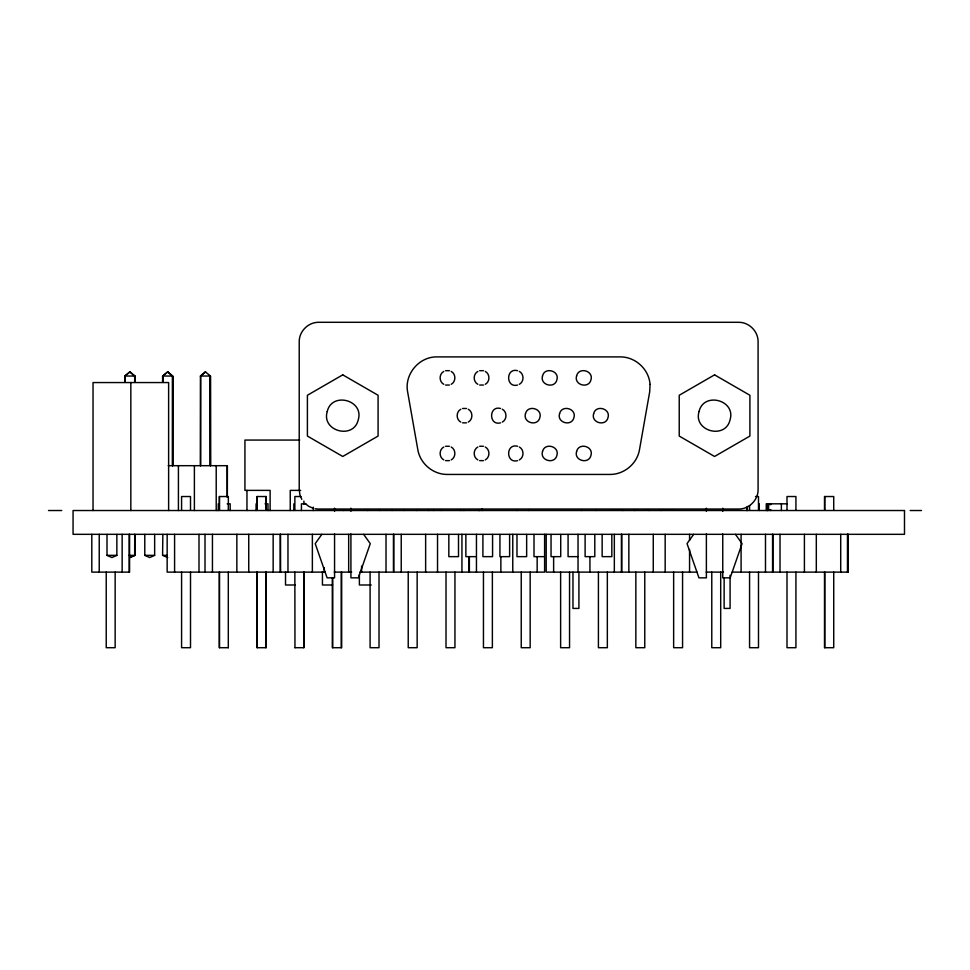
<?xml version="1.0" encoding="UTF-8"?>
<svg xmlns="http://www.w3.org/2000/svg" width="970" height="970" viewBox="0 0 970 970"><rect width="100%" height="100%" fill="white"/><g stroke="black" fill="none" stroke-linecap="round" stroke-linejoin="round"><path stroke-width="1.45" d="M321.834 534.361L315.214 543.624L327.12 577.841L334.565 577.841L334.565 533.949M693.647 534.361L687.039 543.624L698.946 577.841L706.378 577.841L706.378 533.949M124.815 382.01L124.815 376.033L129.859 371.849L134.915 376.033L134.915 382.01L134.866 376.033M130.004 371.849L124.96 376.033L125.009 382.01L125.057 376.033M167.798 371.849L162.802 376.033L162.851 382.01L162.657 376.033L167.701 371.849L172.708 376.033L172.708 465.685M443.775 371.425C438.925 374.032 438.925 381.707 443.775 384.314M451.208 384.314C456.058 381.707 456.058 374.032 451.208 371.425M477.846 371.425C472.996 374.032 472.996 381.707 477.846 384.314M485.279 384.314C490.129 381.707 490.129 374.032 485.279 371.425M460.811 409.219C455.961 411.826 455.961 419.501 460.811 422.108M468.243 422.108C473.093 419.501 473.093 411.826 468.243 409.219M519.35 384.314C524.2 381.707 524.2 374.032 519.35 371.425M443.775 447.012C438.925 449.619 438.925 457.294 443.775 459.901M451.208 459.901C456.058 457.294 456.058 449.619 451.208 447.012M502.314 422.108C507.164 419.501 507.164 411.826 502.314 409.219M477.846 447.012C472.996 449.619 472.996 457.294 477.846 459.901M485.279 459.901C490.129 457.294 490.129 449.619 485.279 447.012M519.35 459.901C524.2 457.294 524.2 449.619 519.35 447.012M116.861 534.421L116.861 555.349L111.938 557.544L107.003 555.349L107.003 534.421M154.654 534.421L154.654 555.349L149.732 557.544L144.785 555.349L144.785 534.421M129.677 557.544L134.866 555.349L134.915 534.421M129.931 557.544L134.915 555.349L134.721 534.421L134.672 555.349M445.57 370.685L449.413 370.685M479.641 370.685L483.484 370.685M449.413 385.054L445.57 385.054M483.484 385.054L479.641 385.054M517.556 385.054C505.685 388.255 505.685 367.497 517.556 370.685M462.605 408.479L466.449 408.479M466.449 422.847L462.605 422.847M500.52 422.847C488.65 426.048 488.65 405.29 500.52 408.479M445.57 446.273L449.413 446.273M479.641 446.273L483.484 446.273M449.413 460.641L445.57 460.641M483.484 460.641L479.641 460.641M517.556 460.641C505.685 463.83 505.685 443.084 517.556 446.273M124.815 376.033L134.672 376.033L134.672 382.01M172.466 465.685L172.466 376.033L162.596 376.033L162.596 382.01M299.766 440.065L244.937 440.065L244.937 490.383L270.121 490.383L270.121 510.523M168.234 465.685L227.392 465.685L227.344 497.064M300.664 490.383L290.236 490.383L290.236 510.523M300.918 496.531L294.856 496.531L294.856 510.135M755.521 496.531L758.491 496.531L758.491 510.135M227.21 503.818L230.181 503.818L230.181 510.523M265.004 503.818L267.975 503.818L267.975 510.523M305.889 503.818L301.427 503.818L301.427 510.523M787.337 503.818L766.264 503.818L766.264 510.523M458.725 509.771L460.956 509.771L460.956 510.523M481.047 509.771L478.816 509.771L478.816 510.523M611.027 510.159L622.51 510.159M633.992 510.159L636.975 510.159M645.098 510.159L648.772 510.159M660.255 510.159L673.277 510.159M48.5 510.523L61.728 510.523M910.163 510.523L921.5 510.523M107.003 555.349L116.861 555.349M129.034 555.349L134.915 555.349M144.785 555.349L154.654 555.349M162.851 534.421L162.596 555.349L166.828 555.349M475.542 556.647L465.867 556.647L465.867 534.482M543.685 556.647L534.009 556.647L534.009 534.482M577.756 556.647L568.08 556.647L568.08 534.482M325.302 572.118L167.155 572.118L167.155 534.324M334.238 572.118L351.698 572.118M359.858 572.118L393.444 572.118L393.444 534.324M697.006 572.118L546.195 572.118L546.195 534.324M706.221 572.118L723.438 572.118M732.156 572.118L848.156 572.118L848.156 534.324M295.219 584.995L285.519 584.995L285.519 571.597M332.577 584.995L322.44 584.995L322.44 571.597M371.231 584.995L359.385 584.995L359.385 574.567M228.362 647.705L219.378 647.705L219.378 572.118M294.856 647.705L303.889 647.705L303.889 572.118M313.565 508.365L308.896 506.437L304.883 503.369M162.596 555.349L167.725 557.544M205.337 371.849L210.502 376.033L210.502 465.685L210.357 376.033M167.543 371.849L172.466 376.033M129.75 371.849L134.721 376.033M735.478 534.361L742.086 543.624L730.192 577.841L722.747 577.841L722.747 533.949M363.653 534.361L370.273 543.624L358.366 577.841L350.922 577.841L350.922 533.949M301.815 499.356L299.888 494.688L299.221 489.692L299.221 341.646C299.16 331.291 308.217 322.234 318.56 322.295L738.74 322.295C749.095 322.234 758.152 331.291 758.091 341.646L758.091 489.692C758.188 500.023 749.022 509.141 738.74 509.032L318.56 509.032A19.339 19.339 0 0 1 315.214 508.741M847.877 534.324L847.877 572.118M847.477 534.324L847.477 572.118M840.711 534.324L840.711 572.118M833.727 510.135L833.727 496.531L824.512 496.531L824.512 510.135M833.727 572.118L833.727 647.705L824.512 647.705L824.512 572.118M824.791 496.531L824.791 510.135M824.791 572.118L824.791 647.705M816.316 534.324L816.316 572.118M804.409 534.324L804.409 572.118M795.933 510.135L795.933 496.531L786.997 496.531L786.997 510.135M795.933 572.118L795.933 647.705L786.997 647.705L786.997 572.118M781.384 503.818L781.384 510.523M780.013 534.324L780.013 572.118M772.932 534.324L772.932 572.118M772.569 534.324L772.569 572.118M770.847 503.818L770.847 504.57L768.616 504.57L768.616 509.771L770.847 509.771L770.847 510.523M768.252 504.57L768.252 509.771M767.876 503.818L767.876 510.523M767.5 503.818L767.5 510.523M765.488 534.324L765.488 572.118M759.28 503.818L759.28 510.523M758.491 572.118L758.491 647.705L749.567 647.705L749.567 572.118M749.567 505.6L749.567 510.135M747.373 506.498L747.373 510.523M746.754 507.504L746.754 510.523M741.092 534.324L741.092 572.118M730.083 575.246L730.083 608.42L724.129 608.42L724.129 578.265M722.747 508.219L722.747 511.251M720.698 572.118L720.698 647.705L711.774 647.705L711.774 572.118M706.378 508.219L706.378 511.251M689.561 534.324L689.561 540.375M689.561 549.444L689.561 572.118M682.565 572.118L682.565 647.705L673.641 647.705L673.641 572.118M665.165 534.324L665.165 572.118M661.019 509.771L661.019 510.523M653.259 534.324L653.259 572.118M649.112 509.771L649.112 510.523M644.771 572.118L644.771 647.705L635.847 647.705L635.847 572.118M634.562 509.771L634.562 510.523M628.851 534.324L628.851 572.118M622.655 509.771L622.655 510.523M621.77 534.324L621.77 572.118M621.418 534.324L621.418 572.118M614.337 534.324L614.337 572.118M611.827 534.482L611.827 556.647L602.152 556.647L602.152 534.482M607.341 572.118L607.341 647.705L598.417 647.705L598.417 572.118M596.198 509.771L596.198 510.523M594.792 534.482L594.792 556.647L585.116 556.647L585.116 534.482M589.93 556.998L589.93 572.118M581.648 509.771L581.648 510.523M578.92 572.227L578.92 608.42L572.967 608.42L572.967 572.227M578.035 534.324L578.035 572.118M569.548 572.118L569.548 647.705L560.624 647.705L560.624 572.118M560.721 534.482L560.721 556.647L551.045 556.647L551.045 534.482M553.627 556.998L553.627 572.118M544.606 534.324L544.606 572.118L393.784 572.118L393.784 534.324M537.162 556.998L537.162 572.118M530.166 572.118L530.166 647.705L521.242 647.705L521.242 572.118M528.747 509.771L528.747 510.523M526.649 534.482L526.649 556.647L516.974 556.647L516.974 534.482M516.84 509.771L516.84 510.523M512.766 534.324L512.766 572.118M509.614 534.482L509.614 556.647L499.938 556.647L499.938 534.482M500.859 556.998L500.859 572.118M492.578 534.482L492.578 556.647L482.902 556.647L482.902 534.482M492.372 572.118L492.372 647.705L483.448 647.705L483.448 572.118M482.078 509.032L482.078 510.523M479.616 509.771L479.616 510.523M476.452 534.324L476.452 572.118M469.371 556.998L469.371 572.118M469.019 556.998L469.019 572.118M463.927 509.771L463.927 510.523M461.938 534.324L461.938 572.118M458.507 534.482L458.507 556.647L448.831 556.647L448.831 534.482M454.942 572.118L454.942 647.705L446.018 647.705L446.018 572.118M441.253 509.771L441.253 510.523M437.531 534.324L437.531 572.118M433.699 509.771L433.699 510.523M428.594 509.771L428.594 510.523M425.636 534.324L425.636 572.118M417.149 572.118L417.149 647.705L408.224 647.705L408.224 572.118M416.688 509.771L416.688 510.523M404.029 509.771L404.029 510.523M401.228 534.324L401.228 572.118M392.122 509.771L392.122 510.523M386.012 534.324L386.012 572.118M379.464 509.771L379.464 510.523M379.015 572.118L379.015 647.705L370.091 647.705L370.091 572.118M367.557 509.771L367.557 510.523M361.604 566.068L361.604 572.118M350.922 508.219L350.922 511.251M348.679 534.324L348.679 572.118M343.562 509.771L343.562 510.523M341.683 572.118L341.683 647.705L332.298 647.705L332.298 578.156M341.222 572.118L341.222 647.705M334.565 508.219L334.565 511.251M332.758 578.156L332.758 647.705M324.271 567.583L324.271 572.118M313.322 507.164L313.322 510.523M312.364 534.324L312.364 572.118M303.889 501.066L303.889 504.085M303.792 572.118L303.792 647.705M294.856 572.118L294.965 647.705M293.861 503.818L293.861 510.523M287.969 534.324L287.969 572.118M280.524 534.324L280.585 572.118M280.233 534.324L280.233 572.118M273.152 534.324L273.152 572.118M266.156 510.135L266.156 496.531L257.062 496.531L257.062 510.135M266.156 572.118L266.156 647.705L257.062 647.705L257.062 572.118M265.998 496.531L265.998 510.135M265.998 572.118L265.998 647.705M257.232 496.531L257.232 510.135M257.232 572.118L257.232 647.705M256.08 503.818L256.08 510.523M248.744 534.324L248.744 572.118M246.962 490.383L246.962 510.523M236.85 534.324L236.85 572.118M228.302 510.135L228.362 496.531L219.378 496.531L219.378 510.135M228.302 572.118L228.302 647.705M227.138 465.685L227.235 497.064M219.438 496.531L219.438 510.135M219.438 572.118L219.438 647.705M218.286 503.818L218.286 510.523M216.213 465.685L216.213 510.523M212.442 534.324L212.442 572.118M210.26 465.685L210.26 376.033L200.39 376.033L205.543 371.849L200.644 376.033L200.644 465.685M205.01 534.324L205.01 572.118M200.499 376.033L200.39 465.685M198.995 534.324L198.995 572.118M194.388 465.685L194.388 510.523M190.508 510.135L190.508 496.531L181.584 496.531L181.584 510.135M190.508 572.118L190.508 647.705L181.584 647.705L181.584 572.118M178.419 465.685L178.419 510.523M174.588 534.324L174.588 572.118M172.66 376.033L172.612 465.685M168.622 510.523L168.622 382.556L93.035 382.556L93.035 510.523M130.829 382.556L130.829 510.523M129.58 534.324L129.58 572.118L91.798 572.118L91.798 534.324M129.18 534.324L129.18 572.118M122.147 534.324L122.147 572.118M115.151 572.118L115.151 647.705L106.227 647.705L106.227 572.118M99.231 534.324L99.231 572.118M650.058 384.423L649.694 391.819L639.46 449.85C637.06 463.696 624.207 474.475 610.154 474.439L447.158 474.439C433.105 474.475 420.252 463.696 417.852 449.85L407.618 391.819C404.235 374.287 419.076 356.608 436.924 356.899L620.388 356.899C635.495 356.827 649.003 369.34 650.058 384.423M327.242 411.51C321.155 431.213 353.662 439.919 358.245 419.816C364.332 400.113 331.825 391.407 327.242 411.51M525.485 413.741C522.66 422.871 537.732 426.909 539.853 417.585C542.679 408.455 527.607 404.417 525.485 413.741M542.521 375.948C539.696 385.09 554.767 389.128 556.889 379.803C559.714 370.661 544.643 366.624 542.521 375.948M542.521 451.535C539.696 460.665 554.767 464.703 556.889 455.379C559.714 446.248 544.643 442.211 542.521 451.535M559.557 413.741C556.731 422.871 571.803 426.909 573.925 417.585C576.75 408.455 561.678 404.417 559.557 413.741M576.592 375.948C573.767 385.09 588.838 389.128 590.96 379.803C593.785 370.661 578.714 366.624 576.592 375.948M576.592 451.535C573.767 460.665 588.838 464.703 590.96 455.379C593.785 446.248 578.714 442.211 576.592 451.535M593.628 413.741C590.803 422.871 605.874 426.909 608.008 417.585C610.821 408.455 595.75 404.417 593.628 413.741M699.067 411.51C692.98 431.213 725.487 439.919 730.058 419.816C736.145 400.113 703.65 391.407 699.067 411.51M342.749 374.856L307.405 395.263L307.405 436.063L342.749 456.47L378.082 436.063L378.082 395.263L342.749 374.856M714.563 374.856L679.23 395.263L679.23 436.063L714.563 456.47L749.907 436.063L749.907 395.263L714.563 374.856M904.489 510.523L73.065 510.523L73.065 534.324L904.489 534.324L904.489 510.523"/></g></svg>
